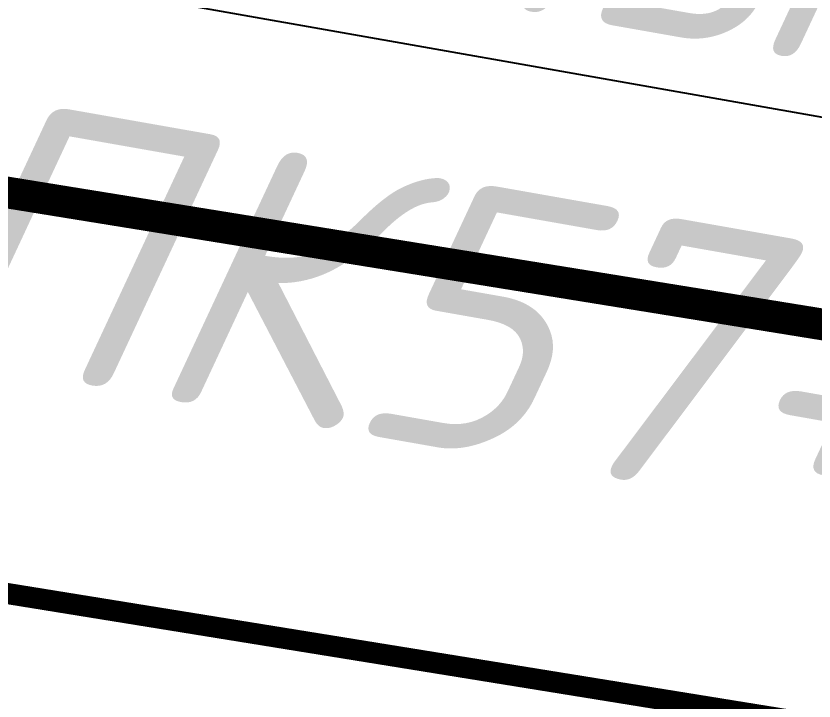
# Model space of a CAD drawing. Header units: metres. Extents: x 629572 to 645168, y 4785785 to 4790166.
# Drawn here: x 634525.98 to 634533.54, y 4788243.11 to 4788249.6 of the extents above; entities that cross this region are included whole.
import ezdxf
from ezdxf import colors
from ezdxf.entities.mleader import LeaderData, LeaderLine
from ezdxf.math import Vec2, Vec3

# ---------------------------------------------------------------- set-up
doc = ezdxf.new("R2010")
doc.units = ezdxf.units.M
doc.linetypes.add('Сплошная_0_50', pattern=[0])
doc.linetypes.add('Штрихпунктирная 2', pattern=[10, 5, -2.5, 0, -2.5])
for name, color, linetype in [('Для оформления правая ось', 7, 'CONTINUOUS'), ('Дорожные полосы', 7, 'CONTINUOUS'), ('Нурсултан', 7, 'CONTINUOUS'), ('подпись съездов', 7, 'CONTINUOUS')]:
    doc.layers.add(name, color=color, linetype=linetype)
doc.styles.add('ISOCPEUR', font='isocpeui.ttf')

msp = doc.modelspace()

# ---------------------------------------------------------------- linework, layer by layer
at = {"layer": 'Нурсултан', "color": 7}
msp.add_point((634533.393, 4788249.196, 1.988), dxfattribs=at)

# ---------------------------------------------------------------- next in the draw order: leaders
at = {"layer": 'подпись съездов'}
ml = msp.add_multileader_mtext('Standard', dxfattribs=at)
ml.set_content('Примыкание^JПК57+39,22', color=256, style='ISOCPEUR')
ml.set_leader_properties()
ml.build(insert=Vec2(0, 0))
ml.multileader.update_dxf_attribs({"text_right_attachment_type": 6, "dogleg_length": 0.36, "arrow_head_size": 0})
ctx = ml.context
ctx.base_point, ctx.char_height, ctx.arrow_head_size, ctx.plane_origin, ctx.plane_x_axis, ctx.plane_y_axis = Vec3(634522.2261, 4788252.195), 2.53, 0, Vec3(634547.7464, 4788235.2574), Vec3(0.984808, -0.173648), Vec3(0.173648, 0.984808)
ctx.right_attachment, ctx.text_align_type = 6, 2
notes = []
notes.append((ctx, [(1, (1, 1, 0), (634545.111, 4788246.6183), (-0.984808, 0.173648), 0.36, [(0, [(634547.9699, 4788235.305)], 0, [])])]))
ctx.mtext.insert, ctx.mtext.text_direction, ctx.mtext.rotation, ctx.mtext.alignment, ctx.mtext.flow_direction = Vec3(634543.314, 4788250.018), Vec3(0.984808, -0.173648), 6.108652, 3, 5
ctx.mtext.has_bg_fill, ctx.mtext.bg_color, ctx.mtext.bg_scale_factor, ctx.mtext.bg_transparency, ctx.mtext.use_window_bg_color = 1, -1027028792, 1.5, 0, 1
for ctx, leaders in notes:
    for number, flags, end, landing, length, lines in leaders:
        leader = LeaderData()
        leader.index, (leader.has_last_leader_line, leader.has_dogleg_vector, leader.attachment_direction) = number, flags
        leader.last_leader_point, leader.dogleg_vector, leader.dogleg_length = Vec3(end), Vec3(landing), length
        for number, points, colour, breaks in lines:
            line = LeaderLine()
            line.index, line.vertices, line.color, line.breaks = number, Vec3.list(points), colors.encode_raw_color(colour), breaks
            leader.lines.append(line)
        ctx.leaders.append(leader)

# ---------------------------------------------------------------- next in the draw order: linework, layer by layer
at = {"layer": 'Для оформления правая ось', "color": 1, "linetype": 'Штрихпунктирная 2', "lineweight": 0, "true_color": 0xff0000, "const_width": 0.3, "flags": 128}
msp.add_lwpolyline([(640026.7029, 4789085.1644), (640026.702, 4789085.164, 0.009823), (639936.1215, 4789041.9374, 0.014913), (639801.4699, 4788970.7394), (639715.3685, 4788921.8732, -0.017749), (639588.816, 4788855.8733), (638704.4033, 4788433.8526, -0.002707), (638675.0992, 4788420.0637, -0.008334), (638583.4884, 4788380.7696, -0.0025), (638555.9059, 4788369.2357, -0.008065), (638466.592, 4788332.7866, -0.000269), (638463.5929, 4788331.6206, -0.002629), (638434.0745, 4788320.7628), (638350.3523, 4788290.4661), (638256.473, 4788256.0151), (638250.411, 4788253.8215, 0.001471), (638228.2401, 4788245.7246, 0.006244), (638134.4855, 4788210.3181, 0.000293), (638130.1085, 4788208.5767), (638130.1085, 4788208.5767), (638130.0312, 4788208.5459), (638130.0312, 4788208.5459, -0.009799), (637965.2777, 4788146.5988), (637965.2777, 4788146.5988), (637965.2758, 4788146.5981), (637965.275, 4788146.5978), (637965.2731, 4788146.5972), (637965.2731, 4788146.5972, -0.032099), (637719.3101, 4788076.9673), (637719.3093, 4788076.9671, 0), (637719.3083, 4788076.9669), (637719.3075, 4788076.9667, 0), (637719.3062, 4788076.9664), (637719.3054, 4788076.9663, -0.003787), (637629.8036, 4788058.4389, -0.000336), (637621.8259, 4788056.9595, -0.002482), (637562.8592, 4788046.3681, -0.001319), (637531.4944, 4788040.9802, -0.001241), (637502.016, 4788035.6915, -0.004137), (637403.769, 4788017.8862, -0.001552), (637366.7488, 4788012.087), (637132.7679, 4787976.1779), (637132.7679, 4787976.1779, 0.001264), (637022.554, 4787958.978), (637022.5538, 4787958.9779, 0), (637022.5521, 4787958.9777), (637022.5521, 4787958.9777), (637022.5522, 4787958.9777), (637022.5523, 4787958.9777), (637022.5523, 4787958.9777), (637022.552, 4787958.9777), (637022.552, 4787958.9777, 0), (637022.5501, 4787958.9774), (637022.5498, 4787958.9773, -0.001203), (636936.6171, 4787945.5559, -0.000718), (636885.3008, 4787937.5064, -0.000664), (636837.8517, 4787930.1978, -0.000191), (636824.1942, 4787928.1809), (636824.1942, 4787928.1809), (636824.189, 4787928.1801), (636816.1867, 4787927.0024), (636808.1892, 4787925.8307), (636802.6842, 4787925.0553), (636797.1784, 4787924.2866), (636791.6713, 4787923.5263), (636786.1629, 4787922.7762), (636780.6529, 4787922.0379), (636775.1411, 4787921.3132), (636769.6273, 4787920.6037), (636764.1113, 4787919.9113), (636758.593, 4787919.2377), (636753.0723, 4787918.5845), (636747.5489, 4787917.9535), (636742.0229, 4787917.3465), (636736.4941, 4787916.7651), (636730.9625, 4787916.2112), (636725.4281, 4787915.6865), (636725.4261, 4787915.6863, 0), (636725.4241, 4787915.6861, -0.004041), (636709.4445, 4787914.3461, -0.058457), (636478.4331, 4787922.8191), (636472.3133, 4787923.7848), (636466.1957, 4787924.7868), (636460.0803, 4787925.8228), (636453.9667, 4787926.8904), (636447.8548, 4787927.9873), (636441.7441, 4787929.111), (636435.6344, 4787930.2592), (636429.5254, 4787931.4296), (636423.4166, 4787932.6196), (636417.3076, 4787933.8271), (636411.198, 4787935.0495), (636405.0873, 4787936.2845), (636398.9752, 4787937.5298), (636392.8611, 4787938.7829), (636386.7445, 4787940.0415), (636380.625, 4787941.3032), (636380.0764, 4787941.4164), (636380.0764, 4787941.4164, 0.011051), (636062.6277, 4787999.6059), (636062.6277, 4787999.6059), (635780.6435, 4788044.8781), (635776.0459, 4788045.595), (635776.0439, 4788045.5953), (635776.0439, 4788045.5953, 0), (635776.0419, 4788045.5956, -0.00032), (635725.535, 4788053.5045, 0), (635725.533, 4788053.5048), (635725.533, 4788053.5048), (635725.531, 4788053.5051), (635681.8615, 4788060.372), (635652.247, 4788065.1654), (635553.6036, 4788081.5877), (634286.3941, 4788286.6986), (634284.8312, 4788286.9563), (634284.8292, 4788286.9566), (634284.8292, 4788286.9566, 0), (634284.8272, 4788286.957, -0.000471), (634210.4857, 4788299.2879, 0), (634210.4837, 4788299.2882), (634210.4837, 4788299.2882), (634210.4817, 4788299.2885), (634187.7618, 4788303.079)], format="xyb", dxfattribs=at)
at = {"layer": 'Дорожные полосы', "color": 5, "linetype": 'Сплошная_0_50', "lineweight": 0, "true_color": 0x0000ff, "const_width": 0.2, "flags": 128}
for points in [[(635081.7111, 4788157.9684), (634286.4606, 4788286.6878), (634286.3943, 4788286.6998)], [(635081.1119, 4788154.2665), (634285.8281, 4788282.9914), (634285.7287, 4788283.0093)]]:
    msp.add_lwpolyline(points, dxfattribs=at)

doc.saveas('drawing.dxf')
